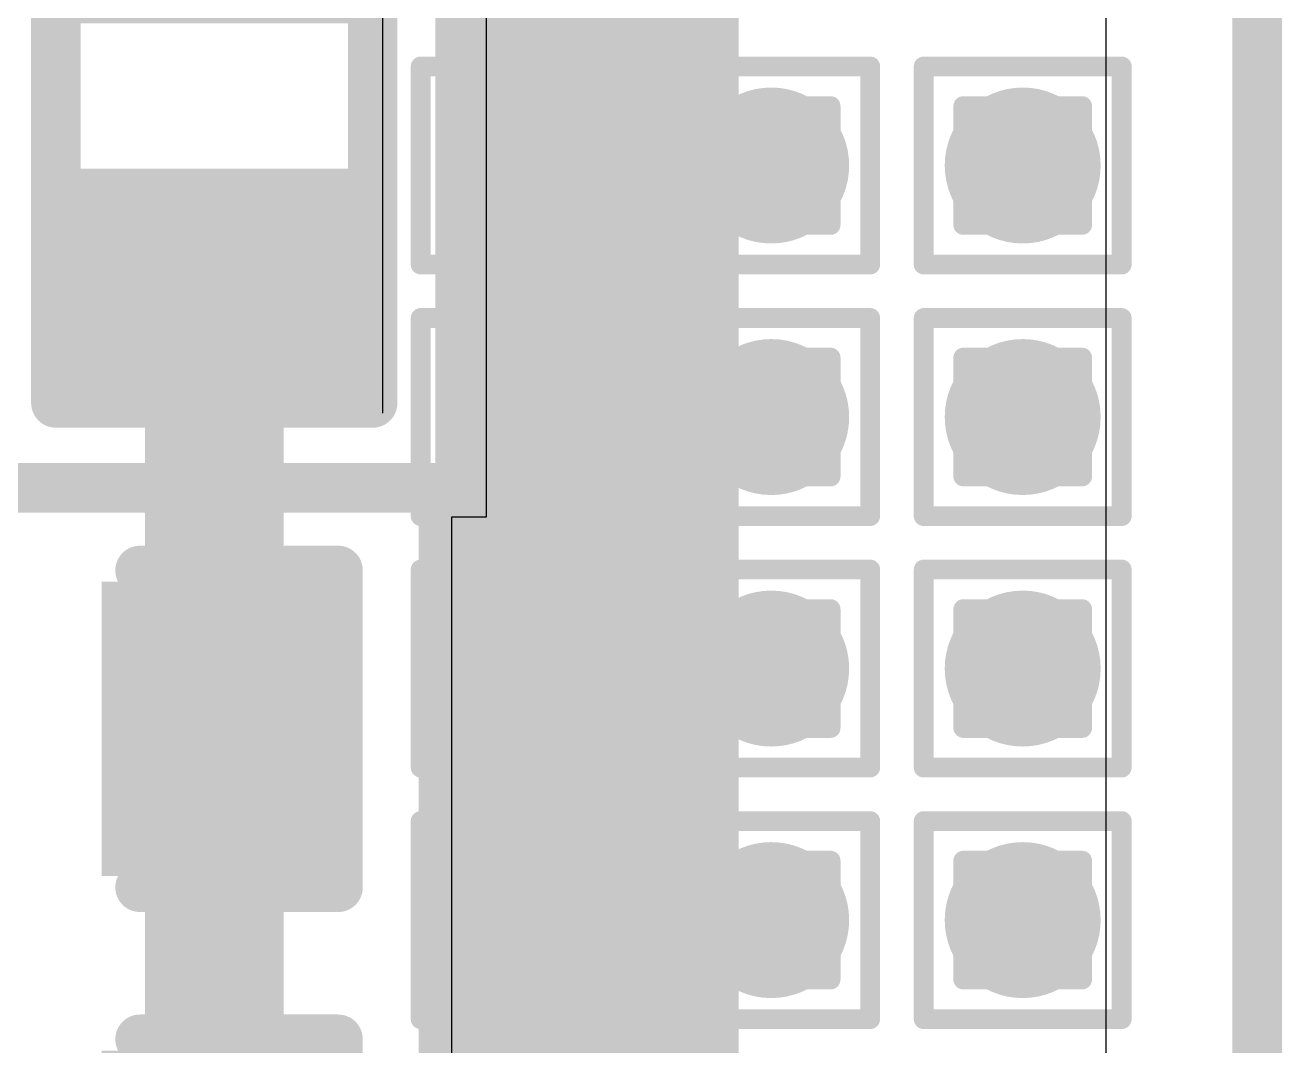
# Model space of a CAD drawing. Header units: inches. Extents: x -12 to 5357, y -8 to 5291.
# Drawn here: x 42.84 to 46.064, y 32.565 to 35.183 of the extents above; entities that cross this region are included whole.
import ezdxf

# ---------------------------------------------------------------- set-up
doc = ezdxf.new("R2010")
doc.units = ezdxf.units.IN
for name, color, linetype in [('Board Outline', 216, 'Continuous'), ('Bottom Layer', 5, 'Continuous'), ('Drill Drawing', 1, 'Continuous'), ('Ground', 16, 'Continuous'), ('Power', 76, 'Continuous'), ('Top Layer', 1, 'Continuous'), ('Top Overlay', 2, 'Continuous'), ('Top Paste', 8, 'Continuous'), ('Top Solder', 216, 'Continuous'), ('Via Holes', 16, 'Continuous')]:
    doc.layers.add(name, color=color, linetype=linetype)

# ---------------------------------------------------------------- blocks, each defined once
blk = doc.blocks.new('R___0402_34')
at = {"layer": 'Top Layer'}
for points in [[(-0.6985, -0.3175), (-0.6985, 0.3175), (-0.2413, 0.3175), (-0.2413, -0.3175)], [(0.2413, -0.3175), (0.2413, 0.3175), (0.6985, 0.3175), (0.6985, -0.3175)]]:
    blk.add_hatch(color=1, dxfattribs=at).paths.add_polyline_path(points)
at = {"layer": 'Top Paste'}
for points in [[(-0.6985, -0.3175), (-0.6985, 0.3175), (-0.2413, 0.3175), (-0.2413, -0.3175)], [(0.2413, -0.3175), (0.2413, 0.3175), (0.6985, 0.3175), (0.6985, -0.3175)]]:
    blk.add_hatch(color=8, dxfattribs=at).paths.add_polyline_path(points)
at = {"layer": 'Top Solder'}
for points in [[(-0.7535, -0.3725), (-0.7535, 0.3725), (-0.1863, 0.3725), (-0.1863, -0.3725)], [(0.1863, -0.3725), (0.1863, 0.3725), (0.7535, 0.3725), (0.7535, -0.3725)]]:
    blk.add_hatch(color=216, dxfattribs=at).paths.add_polyline_path(points)
at = {"layer": 'Top Overlay'}
for points, const_width in [([(-0.7874, 0.4064), (0.7874, 0.4064)], 0.127), ([(-0.7874, 0.4064), (-0.7874, -0.4064)], 0.127), ([(0.7874, 0.4064), (0.7874, -0.4064)], 0.127), ([(-0.7874, -0.4064), (0.7874, -0.4064)], 0.127), ([(-0.8128, -0.4318), (0.8128, -0.4318)], 0.00323)]:
    blk.add_lwpolyline(points, dxfattribs=dict(at, const_width=const_width))
for points, const_width in [([(-0.8191, 0.4064, 1), (-0.7556, 0.4064, 1)], 0.0635), ([(-0.8191, 0.4064, 1), (-0.7556, 0.4064, 1)], 0.0635), ([(0.7556, 0.4064, 1), (0.8191, 0.4064, 1)], 0.0635), ([(0.7556, 0.4064, 1), (0.8191, 0.4064, 1)], 0.0635), ([(-0.8191, -0.4064, 1), (-0.7556, -0.4064, 1)], 0.0635), ([(-0.8191, -0.4064, 1), (-0.7556, -0.4064, 1)], 0.0635), ([(0.7556, -0.4064, 1), (0.8191, -0.4064, 1)], 0.0635), ([(0.7556, -0.4064, 1), (0.8191, -0.4064, 1)], 0.0635), ([(-0.8136, -0.4318, 1), (-0.812, -0.4318, 1)], 0.00161), ([(0.812, -0.4318, 1), (0.8136, -0.4318, 1)], 0.00161)]:
    blk.add_lwpolyline(points, format="xyb", close=True, dxfattribs=dict(at, const_width=const_width))
blk = doc.blocks.new('C___0402_92')
at = {"layer": 'Top Layer'}
for points in [[(-0.6985, -0.3175), (-0.6985, 0.3175), (-0.2413, 0.3175), (-0.2413, -0.3175)], [(0.2413, -0.3175), (0.2413, 0.3175), (0.6985, 0.3175), (0.6985, -0.3175)]]:
    blk.add_hatch(color=1, dxfattribs=at).paths.add_polyline_path(points)
at = {"layer": 'Top Paste'}
for points in [[(-0.6985, -0.3175), (-0.6985, 0.3175), (-0.2413, 0.3175), (-0.2413, -0.3175)], [(0.2413, -0.3175), (0.2413, 0.3175), (0.6985, 0.3175), (0.6985, -0.3175)]]:
    blk.add_hatch(color=8, dxfattribs=at).paths.add_polyline_path(points)
at = {"layer": 'Top Solder'}
for points in [[(-0.7585, -0.3775), (-0.7585, 0.3775), (-0.1813, 0.3775), (-0.1813, -0.3775)], [(0.1813, -0.3775), (0.1813, 0.3775), (0.7585, 0.3775), (0.7585, -0.3775)]]:
    blk.add_hatch(color=216, dxfattribs=at).paths.add_polyline_path(points)
at = {"layer": 'Top Overlay', "const_width": 0.127}
for points in [[(-0.7874, -0.4064), (-0.7874, 0.4064)], [(-0.7874, 0.4064), (-0.2794, 0.4064)], [(0.2794, 0.4064), (0.7874, 0.4064)], [(0.7874, -0.4064), (0.7874, 0.4064)], [(-0.7874, -0.4064), (-0.2794, -0.4064)], [(0.2794, -0.4064), (0.7874, -0.4064)]]:
    blk.add_lwpolyline(points, dxfattribs=at)
at = {"layer": 'Top Overlay', "const_width": 0.0635}
for points in [[(-0.8191, 0.4064, 1), (-0.7556, 0.4064, 1)], [(-0.8191, 0.4064, 1), (-0.7556, 0.4064, 1)], [(-0.3111, 0.4064, 1), (-0.2477, 0.4064, 1)], [(0.2477, 0.4064, 1), (0.3111, 0.4064, 1)], [(0.7556, 0.4064, 1), (0.8191, 0.4064, 1)], [(0.7556, 0.4064, 1), (0.8191, 0.4064, 1)], [(-0.8191, -0.4064, 1), (-0.7556, -0.4064, 1)], [(-0.8191, -0.4064, 1), (-0.7556, -0.4064, 1)], [(-0.3111, -0.4064, 1), (-0.2477, -0.4064, 1)], [(0.2477, -0.4064, 1), (0.3111, -0.4064, 1)], [(0.7556, -0.4064, 1), (0.8191, -0.4064, 1)], [(0.7556, -0.4064, 1), (0.8191, -0.4064, 1)]]:
    blk.add_lwpolyline(points, format="xyb", close=True, dxfattribs=at)
blk = doc.blocks.new('C___0402_96')
at = {"layer": 'Top Layer'}
for points in [[(-0.6985, -0.3175), (-0.6985, 0.3175), (-0.2413, 0.3175), (-0.2413, -0.3175)], [(0.2413, -0.3175), (0.2413, 0.3175), (0.6985, 0.3175), (0.6985, -0.3175)]]:
    blk.add_hatch(color=1, dxfattribs=at).paths.add_polyline_path(points)
at = {"layer": 'Top Paste'}
for points in [[(-0.6985, -0.3175), (-0.6985, 0.3175), (-0.2413, 0.3175), (-0.2413, -0.3175)], [(0.2413, -0.3175), (0.2413, 0.3175), (0.6985, 0.3175), (0.6985, -0.3175)]]:
    blk.add_hatch(color=8, dxfattribs=at).paths.add_polyline_path(points)
at = {"layer": 'Top Solder'}
for points in [[(-0.7585, -0.3775), (-0.7585, 0.3775), (-0.1813, 0.3775), (-0.1813, -0.3775)], [(0.1813, -0.3775), (0.1813, 0.3775), (0.7585, 0.3775), (0.7585, -0.3775)]]:
    blk.add_hatch(color=216, dxfattribs=at).paths.add_polyline_path(points)
at = {"layer": 'Top Overlay', "const_width": 0.127}
for points in [[(-0.7874, -0.4064), (-0.7874, 0.4064)], [(-0.7874, 0.4064), (-0.2794, 0.4064)], [(0.2794, 0.4064), (0.7874, 0.4064)], [(0.7874, -0.4064), (0.7874, 0.4064)], [(-0.7874, -0.4064), (-0.2794, -0.4064)], [(0.2794, -0.4064), (0.7874, -0.4064)]]:
    blk.add_lwpolyline(points, dxfattribs=at)
at = {"layer": 'Top Overlay', "const_width": 0.0635}
for points in [[(-0.8191, 0.4064, 1), (-0.7556, 0.4064, 1)], [(-0.8191, 0.4064, 1), (-0.7556, 0.4064, 1)], [(-0.3111, 0.4064, 1), (-0.2477, 0.4064, 1)], [(0.2477, 0.4064, 1), (0.3112, 0.4064, 1)], [(0.7556, 0.4064, 1), (0.8191, 0.4064, 1)], [(0.7556, 0.4064, 1), (0.8191, 0.4064, 1)], [(-0.8191, -0.4064, 1), (-0.7556, -0.4064, 1)], [(-0.8191, -0.4064, 1), (-0.7556, -0.4064, 1)], [(-0.3111, -0.4064, 1), (-0.2477, -0.4064, 1)], [(0.2477, -0.4064, 1), (0.3112, -0.4064, 1)], [(0.7556, -0.4064, 1), (0.8191, -0.4064, 1)], [(0.7556, -0.4064, 1), (0.8191, -0.4064, 1)]]:
    blk.add_lwpolyline(points, format="xyb", close=True, dxfattribs=at)

msp = doc.modelspace()

# ---------------------------------------------------------------- hatches: boundary and pattern name
at = {"layer": 'Bottom Layer'}
h = msp.add_hatch(color=5, dxfattribs=at)
edge = h.paths.add_edge_path()
edge.add_arc((44.1084, 34.8234), 0.2, 0, 360)
h = msp.add_hatch(color=5, dxfattribs=at)
edge = h.paths.add_edge_path()
edge.add_arc((44.7536, 34.8234), 0.2, 0, 360)
h = msp.add_hatch(color=5, dxfattribs=at)
edge = h.paths.add_edge_path()
edge.add_arc((45.3988, 34.8234), 0.2, 0, 360)
h = msp.add_hatch(color=5, dxfattribs=at)
edge = h.paths.add_edge_path()
edge.add_arc((44.1084, 34.1782), 0.2, 0, 360)
h = msp.add_hatch(color=5, dxfattribs=at)
edge = h.paths.add_edge_path()
edge.add_arc((44.7536, 34.1782), 0.2, 0, 360)
h = msp.add_hatch(color=5, dxfattribs=at)
edge = h.paths.add_edge_path()
edge.add_arc((45.3988, 34.1782), 0.2, 0, 360)
h = msp.add_hatch(color=5, dxfattribs=at)
edge = h.paths.add_edge_path()
edge.add_arc((44.1084, 33.5331), 0.2, 0, 360)
h = msp.add_hatch(color=5, dxfattribs=at)
edge = h.paths.add_edge_path()
edge.add_arc((44.7536, 33.5331), 0.2, 0, 360)
h = msp.add_hatch(color=5, dxfattribs=at)
edge = h.paths.add_edge_path()
edge.add_arc((45.3988, 33.5331), 0.2, 0, 360)
h = msp.add_hatch(color=5, dxfattribs=at)
edge = h.paths.add_edge_path()
edge.add_arc((44.1084, 32.8879), 0.2, 0, 360)
h = msp.add_hatch(color=5, dxfattribs=at)
edge = h.paths.add_edge_path()
edge.add_arc((44.7536, 32.8879), 0.2, 0, 360)
h = msp.add_hatch(color=5, dxfattribs=at)
edge = h.paths.add_edge_path()
edge.add_arc((45.3988, 32.8879), 0.2, 0, 360)
at = {"layer": 'Ground'}
h = msp.add_hatch(color=16, dxfattribs=at)
edge = h.paths.add_edge_path()
edge.add_arc((44.1084, 34.8234), 0.2, 0, 360)
h = msp.add_hatch(color=16, dxfattribs=at)
edge = h.paths.add_edge_path()
edge.add_arc((44.7536, 34.8234), 0.2, 0, 360)
h = msp.add_hatch(color=16, dxfattribs=at)
edge = h.paths.add_edge_path()
edge.add_arc((45.3988, 34.8234), 0.2, 0, 360)
h = msp.add_hatch(color=16, dxfattribs=at)
edge = h.paths.add_edge_path()
edge.add_arc((44.1084, 34.1782), 0.2, 0, 360)
h = msp.add_hatch(color=16, dxfattribs=at)
edge = h.paths.add_edge_path()
edge.add_arc((44.7536, 34.1782), 0.2, 0, 360)
h = msp.add_hatch(color=16, dxfattribs=at)
edge = h.paths.add_edge_path()
edge.add_arc((45.3988, 34.1782), 0.2, 0, 360)
h = msp.add_hatch(color=16, dxfattribs=at)
edge = h.paths.add_edge_path()
edge.add_arc((44.1084, 33.5331), 0.2, 0, 360)
h = msp.add_hatch(color=16, dxfattribs=at)
edge = h.paths.add_edge_path()
edge.add_arc((44.7536, 33.5331), 0.2, 0, 360)
h = msp.add_hatch(color=16, dxfattribs=at)
edge = h.paths.add_edge_path()
edge.add_arc((45.3988, 33.5331), 0.2, 0, 360)
h = msp.add_hatch(color=16, dxfattribs=at)
edge = h.paths.add_edge_path()
edge.add_arc((44.1084, 32.8879), 0.2, 0, 360)
h = msp.add_hatch(color=16, dxfattribs=at)
edge = h.paths.add_edge_path()
edge.add_arc((44.7536, 32.8879), 0.2, 0, 360)
h = msp.add_hatch(color=16, dxfattribs=at)
edge = h.paths.add_edge_path()
edge.add_arc((45.3988, 32.8879), 0.2, 0, 360)
at = {"layer": 'Power'}
h = msp.add_hatch(color=76, dxfattribs=at)
edge = h.paths.add_edge_path()
edge.add_arc((44.1084, 34.8234), 0.2, 0, 360)
h = msp.add_hatch(color=76, dxfattribs=at)
edge = h.paths.add_edge_path()
edge.add_arc((44.7536, 34.8234), 0.2, 0, 360)
h = msp.add_hatch(color=76, dxfattribs=at)
edge = h.paths.add_edge_path()
edge.add_arc((45.3988, 34.8234), 0.2, 0, 360)
h = msp.add_hatch(color=76, dxfattribs=at)
edge = h.paths.add_edge_path()
edge.add_arc((44.1084, 34.1782), 0.2, 0, 360)
h = msp.add_hatch(color=76, dxfattribs=at)
edge = h.paths.add_edge_path()
edge.add_arc((44.7536, 34.1782), 0.2, 0, 360)
h = msp.add_hatch(color=76, dxfattribs=at)
edge = h.paths.add_edge_path()
edge.add_arc((45.3988, 34.1782), 0.2, 0, 360)
h = msp.add_hatch(color=76, dxfattribs=at)
edge = h.paths.add_edge_path()
edge.add_arc((44.1084, 33.5331), 0.2, 0, 360)
h = msp.add_hatch(color=76, dxfattribs=at)
edge = h.paths.add_edge_path()
edge.add_arc((44.7536, 33.5331), 0.2, 0, 360)
h = msp.add_hatch(color=76, dxfattribs=at)
edge = h.paths.add_edge_path()
edge.add_arc((45.3988, 33.5331), 0.2, 0, 360)
h = msp.add_hatch(color=76, dxfattribs=at)
edge = h.paths.add_edge_path()
edge.add_arc((44.1084, 32.8879), 0.2, 0, 360)
h = msp.add_hatch(color=76, dxfattribs=at)
edge = h.paths.add_edge_path()
edge.add_arc((44.7536, 32.8879), 0.2, 0, 360)
h = msp.add_hatch(color=76, dxfattribs=at)
edge = h.paths.add_edge_path()
edge.add_arc((45.3988, 32.8879), 0.2, 0, 360)
at = {"layer": 'Top Layer'}
msp.add_hatch(color=1, dxfattribs=at).paths.add_polyline_path([(44.6702, 36.2785), (43.8916, 36.2785), (43.8916, 29.2862), (44.6702, 29.2862)])
h = msp.add_hatch(color=1, dxfattribs=at)
edge = h.paths.add_edge_path()
edge.add_arc((44.1084, 34.8234), 0.2, 0, 360)
h = msp.add_hatch(color=1, dxfattribs=at)
edge = h.paths.add_edge_path()
edge.add_arc((44.7536, 34.8234), 0.2, 0, 360)
h = msp.add_hatch(color=1, dxfattribs=at)
edge = h.paths.add_edge_path()
edge.add_arc((45.3988, 34.8234), 0.2, 0, 360)
h = msp.add_hatch(color=1, dxfattribs=at)
edge = h.paths.add_edge_path()
edge.add_arc((44.1084, 34.1782), 0.2, 0, 360)
h = msp.add_hatch(color=1, dxfattribs=at)
edge = h.paths.add_edge_path()
edge.add_arc((44.7536, 34.1782), 0.2, 0, 360)
h = msp.add_hatch(color=1, dxfattribs=at)
edge = h.paths.add_edge_path()
edge.add_arc((45.3988, 34.1782), 0.2, 0, 360)
h = msp.add_hatch(color=1, dxfattribs=at)
edge = h.paths.add_edge_path()
edge.add_arc((44.1084, 33.5331), 0.2, 0, 360)
h = msp.add_hatch(color=1, dxfattribs=at)
edge = h.paths.add_edge_path()
edge.add_arc((44.7536, 33.5331), 0.2, 0, 360)
h = msp.add_hatch(color=1, dxfattribs=at)
edge = h.paths.add_edge_path()
edge.add_arc((45.3988, 33.5331), 0.2, 0, 360)
h = msp.add_hatch(color=1, dxfattribs=at)
edge = h.paths.add_edge_path()
edge.add_arc((44.1084, 32.8879), 0.2, 0, 360)
h = msp.add_hatch(color=1, dxfattribs=at)
edge = h.paths.add_edge_path()
edge.add_arc((44.7536, 32.8879), 0.2, 0, 360)
h = msp.add_hatch(color=1, dxfattribs=at)
edge = h.paths.add_edge_path()
edge.add_arc((45.3988, 32.8879), 0.2, 0, 360)
at = {"layer": 'Via Holes'}
h = msp.add_hatch(color=7, dxfattribs=at)
edge = h.paths.add_edge_path()
edge.add_arc((44.1084, 34.8234), 0.1, 0, 360)
h = msp.add_hatch(color=7, dxfattribs=at)
edge = h.paths.add_edge_path()
edge.add_arc((44.7536, 34.8234), 0.1, 0, 360)
h = msp.add_hatch(color=7, dxfattribs=at)
edge = h.paths.add_edge_path()
edge.add_arc((45.3988, 34.8234), 0.1, 0, 360)
h = msp.add_hatch(color=7, dxfattribs=at)
edge = h.paths.add_edge_path()
edge.add_arc((44.1084, 34.1782), 0.1, 0, 360)
h = msp.add_hatch(color=7, dxfattribs=at)
edge = h.paths.add_edge_path()
edge.add_arc((44.7536, 34.1782), 0.1, 0, 360)
h = msp.add_hatch(color=7, dxfattribs=at)
edge = h.paths.add_edge_path()
edge.add_arc((45.3988, 34.1782), 0.1, 0, 360)
h = msp.add_hatch(color=7, dxfattribs=at)
edge = h.paths.add_edge_path()
edge.add_arc((44.1084, 33.5331), 0.1, 0, 360)
h = msp.add_hatch(color=7, dxfattribs=at)
edge = h.paths.add_edge_path()
edge.add_arc((44.7536, 33.5331), 0.1, 0, 360)
h = msp.add_hatch(color=7, dxfattribs=at)
edge = h.paths.add_edge_path()
edge.add_arc((45.3988, 33.5331), 0.1, 0, 360)
h = msp.add_hatch(color=7, dxfattribs=at)
edge = h.paths.add_edge_path()
edge.add_arc((44.1084, 32.8879), 0.1, 0, 360)
h = msp.add_hatch(color=7, dxfattribs=at)
edge = h.paths.add_edge_path()
edge.add_arc((44.7536, 32.8879), 0.1, 0, 360)
h = msp.add_hatch(color=7, dxfattribs=at)
edge = h.paths.add_edge_path()
edge.add_arc((45.3988, 32.8879), 0.1, 0, 360)

# ---------------------------------------------------------------- linework, layer by layer
at = {"layer": 'Board Outline', "const_width": 0.127}
msp.add_lwpolyline([(46.0001, -1.4599), (46.0001, 55.438)], dxfattribs=at)
at = {"layer": 'Bottom Layer'}
msp.add_line((45.6117, 38.3106), (45.6117, 23.3565), dxfattribs=at)
at = {"layer": 'Drill Drawing', "const_width": 0.0508}
for points in [[(43.8544, 35.0774), (44.3624, 35.0774)], [(43.8544, 34.5694), (43.8544, 35.0774)], [(44.3624, 34.5694), (44.3624, 35.0774)], [(44.4996, 35.0774), (45.0076, 35.0774)], [(44.4996, 34.5694), (44.4996, 35.0774)], [(45.0076, 34.5694), (45.0076, 35.0774)], [(45.1448, 35.0774), (45.6528, 35.0774)], [(45.1448, 34.5694), (45.1448, 35.0774)], [(45.6528, 34.5694), (45.6528, 35.0774)], [(43.956, 34.9758), (44.2608, 34.9758)], [(43.956, 34.671), (43.956, 34.9758)], [(44.2608, 34.671), (44.2608, 34.9758)], [(44.6012, 34.9758), (44.906, 34.9758)], [(44.6012, 34.671), (44.6012, 34.9758)], [(44.906, 34.671), (44.906, 34.9758)], [(45.2464, 34.9758), (45.5512, 34.9758)], [(45.2464, 34.671), (45.2464, 34.9758)], [(45.5512, 34.671), (45.5512, 34.9758)], [(43.956, 34.671), (44.2608, 34.671)], [(44.6012, 34.671), (44.906, 34.671)], [(45.2464, 34.671), (45.5512, 34.671)], [(43.8544, 34.5694), (44.3624, 34.5694)], [(44.4996, 34.5694), (45.0076, 34.5694)], [(45.1448, 34.5694), (45.6528, 34.5694)], [(43.8544, 34.4322), (44.3624, 34.4322)], [(43.8544, 33.9242), (43.8544, 34.4322)], [(44.3624, 33.9242), (44.3624, 34.4322)], [(44.4996, 34.4322), (45.0076, 34.4322)], [(44.4996, 33.9242), (44.4996, 34.4322)], [(45.0076, 33.9242), (45.0076, 34.4322)], [(45.1448, 34.4322), (45.6528, 34.4322)], [(45.1448, 33.9242), (45.1448, 34.4322)], [(45.6528, 33.9242), (45.6528, 34.4322)], [(43.956, 34.3306), (44.2608, 34.3306)], [(43.956, 34.0258), (43.956, 34.3306)], [(44.2608, 34.0258), (44.2608, 34.3306)], [(44.6012, 34.3306), (44.906, 34.3306)], [(44.6012, 34.0258), (44.6012, 34.3306)], [(44.906, 34.0258), (44.906, 34.3306)], [(45.2464, 34.3306), (45.5512, 34.3306)], [(45.2464, 34.0258), (45.2464, 34.3306)], [(45.5512, 34.0258), (45.5512, 34.3306)], [(43.956, 34.0258), (44.2608, 34.0258)], [(44.6012, 34.0258), (44.906, 34.0258)], [(45.2464, 34.0258), (45.5512, 34.0258)], [(43.8544, 33.9242), (44.3624, 33.9242)], [(44.4996, 33.9242), (45.0076, 33.9242)], [(45.1448, 33.9242), (45.6528, 33.9242)], [(43.8544, 33.7871), (44.3624, 33.7871)], [(43.8544, 33.2791), (43.8544, 33.7871)], [(44.3624, 33.2791), (44.3624, 33.7871)], [(44.4996, 33.7871), (45.0076, 33.7871)], [(44.4996, 33.2791), (44.4996, 33.7871)], [(45.0076, 33.2791), (45.0076, 33.7871)], [(45.1448, 33.7871), (45.6528, 33.7871)], [(45.1448, 33.2791), (45.1448, 33.7871)], [(45.6528, 33.2791), (45.6528, 33.7871)], [(43.956, 33.6855), (44.2608, 33.6855)], [(43.956, 33.3807), (43.956, 33.6855)], [(44.2608, 33.3807), (44.2608, 33.6855)], [(44.6012, 33.6855), (44.906, 33.6855)], [(44.6012, 33.3807), (44.6012, 33.6855)], [(44.906, 33.3807), (44.906, 33.6855)], [(45.2464, 33.6855), (45.5512, 33.6855)], [(45.2464, 33.3807), (45.2464, 33.6855)], [(45.5512, 33.3807), (45.5512, 33.6855)], [(43.956, 33.3807), (44.2608, 33.3807)], [(44.6012, 33.3807), (44.906, 33.3807)], [(45.2464, 33.3807), (45.5512, 33.3807)], [(43.8544, 33.2791), (44.3624, 33.2791)], [(44.4996, 33.2791), (45.0076, 33.2791)], [(45.1448, 33.2791), (45.6528, 33.2791)], [(43.8544, 33.1419), (44.3624, 33.1419)], [(43.8544, 32.6339), (43.8544, 33.1419)], [(44.3624, 32.6339), (44.3624, 33.1419)], [(44.4996, 33.1419), (45.0076, 33.1419)], [(44.4996, 32.6339), (44.4996, 33.1419)], [(45.0076, 32.6339), (45.0076, 33.1419)], [(45.1448, 33.1419), (45.6528, 33.1419)], [(45.1448, 32.6339), (45.1448, 33.1419)], [(45.6528, 32.6339), (45.6528, 33.1419)], [(43.956, 33.0403), (44.2608, 33.0403)], [(43.956, 32.7355), (43.956, 33.0403)], [(44.2608, 32.7355), (44.2608, 33.0403)], [(44.6012, 33.0403), (44.906, 33.0403)], [(44.6012, 32.7355), (44.6012, 33.0403)], [(44.906, 32.7355), (44.906, 33.0403)], [(45.2464, 33.0403), (45.5512, 33.0403)], [(45.2464, 32.7355), (45.2464, 33.0403)], [(45.5512, 32.7355), (45.5512, 33.0403)], [(43.956, 32.7355), (44.2608, 32.7355)], [(44.6012, 32.7355), (44.906, 32.7355)], [(45.2464, 32.7355), (45.5512, 32.7355)], [(43.8544, 32.6339), (44.3624, 32.6339)], [(44.4996, 32.6339), (45.0076, 32.6339)], [(45.1448, 32.6339), (45.6528, 32.6339)]]:
    msp.add_lwpolyline(points, dxfattribs=at)
at = {"layer": 'Drill Drawing', "const_width": 0.0254}
for points in [[(43.8417, 35.0774, 1), (43.8671, 35.0774, 1)], [(43.8417, 35.0774, 1), (43.8671, 35.0774, 1)], [(44.3497, 35.0774, 1), (44.3751, 35.0774, 1)], [(44.3497, 35.0774, 1), (44.3751, 35.0774, 1)], [(44.4869, 35.0774, 1), (44.5123, 35.0774, 1)], [(44.4869, 35.0774, 1), (44.5123, 35.0774, 1)], [(44.9949, 35.0774, 1), (45.0203, 35.0774, 1)], [(44.9949, 35.0774, 1), (45.0203, 35.0774, 1)], [(45.1321, 35.0774, 1), (45.1575, 35.0774, 1)], [(45.1321, 35.0774, 1), (45.1575, 35.0774, 1)], [(45.6401, 35.0774, 1), (45.6655, 35.0774, 1)], [(45.6401, 35.0774, 1), (45.6655, 35.0774, 1)], [(43.9433, 34.9758, 1), (43.9687, 34.9758, 1)], [(43.9433, 34.9758, 1), (43.9687, 34.9758, 1)], [(44.2481, 34.9758, 1), (44.2735, 34.9758, 1)], [(44.2481, 34.9758, 1), (44.2735, 34.9758, 1)], [(44.5885, 34.9758, 1), (44.6139, 34.9758, 1)], [(44.5885, 34.9758, 1), (44.6139, 34.9758, 1)], [(44.8933, 34.9758, 1), (44.9187, 34.9758, 1)], [(44.8933, 34.9758, 1), (44.9187, 34.9758, 1)], [(45.2337, 34.9758, 1), (45.2591, 34.9758, 1)], [(45.2337, 34.9758, 1), (45.2591, 34.9758, 1)], [(45.5385, 34.9758, 1), (45.5639, 34.9758, 1)], [(45.5385, 34.9758, 1), (45.5639, 34.9758, 1)], [(43.9433, 34.671, 1), (43.9687, 34.671, 1)], [(43.9433, 34.671, 1), (43.9687, 34.671, 1)], [(44.2481, 34.671, 1), (44.2735, 34.671, 1)], [(44.2481, 34.671, 1), (44.2735, 34.671, 1)], [(44.5885, 34.671, 1), (44.6139, 34.671, 1)], [(44.5885, 34.671, 1), (44.6139, 34.671, 1)], [(44.8933, 34.671, 1), (44.9187, 34.671, 1)], [(44.8933, 34.671, 1), (44.9187, 34.671, 1)], [(45.2337, 34.671, 1), (45.2591, 34.671, 1)], [(45.2337, 34.671, 1), (45.2591, 34.671, 1)], [(45.5385, 34.671, 1), (45.5639, 34.671, 1)], [(45.5385, 34.671, 1), (45.5639, 34.671, 1)], [(43.8417, 34.5694, 1), (43.8671, 34.5694, 1)], [(43.8417, 34.5694, 1), (43.8671, 34.5694, 1)], [(44.3497, 34.5694, 1), (44.3751, 34.5694, 1)], [(44.3497, 34.5694, 1), (44.3751, 34.5694, 1)], [(44.4869, 34.5694, 1), (44.5123, 34.5694, 1)], [(44.4869, 34.5694, 1), (44.5123, 34.5694, 1)], [(44.9949, 34.5694, 1), (45.0203, 34.5694, 1)], [(44.9949, 34.5694, 1), (45.0203, 34.5694, 1)], [(45.1321, 34.5694, 1), (45.1575, 34.5694, 1)], [(45.1321, 34.5694, 1), (45.1575, 34.5694, 1)], [(45.6401, 34.5694, 1), (45.6655, 34.5694, 1)], [(45.6401, 34.5694, 1), (45.6655, 34.5694, 1)], [(43.8417, 34.4322, 1), (43.8671, 34.4322, 1)], [(43.8417, 34.4322, 1), (43.8671, 34.4322, 1)], [(44.3497, 34.4322, 1), (44.3751, 34.4322, 1)], [(44.3497, 34.4322, 1), (44.3751, 34.4322, 1)], [(44.4869, 34.4322, 1), (44.5123, 34.4322, 1)], [(44.4869, 34.4322, 1), (44.5123, 34.4322, 1)], [(44.9949, 34.4322, 1), (45.0203, 34.4322, 1)], [(44.9949, 34.4322, 1), (45.0203, 34.4322, 1)], [(45.1321, 34.4322, 1), (45.1575, 34.4322, 1)], [(45.1321, 34.4322, 1), (45.1575, 34.4322, 1)], [(45.6401, 34.4322, 1), (45.6655, 34.4322, 1)], [(45.6401, 34.4322, 1), (45.6655, 34.4322, 1)], [(43.9433, 34.3306, 1), (43.9687, 34.3306, 1)], [(43.9433, 34.3306, 1), (43.9687, 34.3306, 1)], [(44.2481, 34.3306, 1), (44.2735, 34.3306, 1)], [(44.2481, 34.3306, 1), (44.2735, 34.3306, 1)], [(44.5885, 34.3306, 1), (44.6139, 34.3306, 1)], [(44.5885, 34.3306, 1), (44.6139, 34.3306, 1)], [(44.8933, 34.3306, 1), (44.9187, 34.3306, 1)], [(44.8933, 34.3306, 1), (44.9187, 34.3306, 1)], [(45.2337, 34.3306, 1), (45.2591, 34.3306, 1)], [(45.2337, 34.3306, 1), (45.2591, 34.3306, 1)], [(45.5385, 34.3306, 1), (45.5639, 34.3306, 1)], [(45.5385, 34.3306, 1), (45.5639, 34.3306, 1)], [(43.9433, 34.0258, 1), (43.9687, 34.0258, 1)], [(43.9433, 34.0258, 1), (43.9687, 34.0258, 1)], [(44.2481, 34.0258, 1), (44.2735, 34.0258, 1)], [(44.2481, 34.0258, 1), (44.2735, 34.0258, 1)], [(44.5885, 34.0258, 1), (44.6139, 34.0258, 1)], [(44.5885, 34.0258, 1), (44.6139, 34.0258, 1)], [(44.8933, 34.0258, 1), (44.9187, 34.0258, 1)], [(44.8933, 34.0258, 1), (44.9187, 34.0258, 1)], [(45.2337, 34.0258, 1), (45.2591, 34.0258, 1)], [(45.2337, 34.0258, 1), (45.2591, 34.0258, 1)], [(45.5385, 34.0258, 1), (45.5639, 34.0258, 1)], [(45.5385, 34.0258, 1), (45.5639, 34.0258, 1)], [(43.8417, 33.9242, 1), (43.8671, 33.9242, 1)], [(43.8417, 33.9242, 1), (43.8671, 33.9242, 1)], [(44.3497, 33.9242, 1), (44.3751, 33.9242, 1)], [(44.3497, 33.9242, 1), (44.3751, 33.9242, 1)], [(44.4869, 33.9242, 1), (44.5123, 33.9242, 1)], [(44.4869, 33.9242, 1), (44.5123, 33.9242, 1)], [(44.9949, 33.9242, 1), (45.0203, 33.9242, 1)], [(44.9949, 33.9242, 1), (45.0203, 33.9242, 1)], [(45.1321, 33.9242, 1), (45.1575, 33.9242, 1)], [(45.1321, 33.9242, 1), (45.1575, 33.9242, 1)], [(45.6401, 33.9242, 1), (45.6655, 33.9242, 1)], [(45.6401, 33.9242, 1), (45.6655, 33.9242, 1)], [(43.8417, 33.7871, 1), (43.8671, 33.7871, 1)], [(43.8417, 33.7871, 1), (43.8671, 33.7871, 1)], [(44.3497, 33.7871, 1), (44.3751, 33.7871, 1)], [(44.3497, 33.7871, 1), (44.3751, 33.7871, 1)], [(44.4869, 33.7871, 1), (44.5123, 33.7871, 1)], [(44.4869, 33.7871, 1), (44.5123, 33.7871, 1)], [(44.9949, 33.7871, 1), (45.0203, 33.7871, 1)], [(44.9949, 33.7871, 1), (45.0203, 33.7871, 1)], [(45.1321, 33.7871, 1), (45.1575, 33.7871, 1)], [(45.1321, 33.7871, 1), (45.1575, 33.7871, 1)], [(45.6401, 33.7871, 1), (45.6655, 33.7871, 1)], [(45.6401, 33.7871, 1), (45.6655, 33.7871, 1)], [(43.9433, 33.6855, 1), (43.9687, 33.6855, 1)], [(43.9433, 33.6855, 1), (43.9687, 33.6855, 1)], [(44.2481, 33.6855, 1), (44.2735, 33.6855, 1)], [(44.2481, 33.6855, 1), (44.2735, 33.6855, 1)], [(44.5885, 33.6855, 1), (44.6139, 33.6855, 1)], [(44.5885, 33.6855, 1), (44.6139, 33.6855, 1)], [(44.8933, 33.6855, 1), (44.9187, 33.6855, 1)], [(44.8933, 33.6855, 1), (44.9187, 33.6855, 1)], [(45.2337, 33.6855, 1), (45.2591, 33.6855, 1)], [(45.2337, 33.6855, 1), (45.2591, 33.6855, 1)], [(45.5385, 33.6855, 1), (45.5639, 33.6855, 1)], [(45.5385, 33.6855, 1), (45.5639, 33.6855, 1)], [(43.9433, 33.3807, 1), (43.9687, 33.3807, 1)], [(43.9433, 33.3807, 1), (43.9687, 33.3807, 1)], [(44.2481, 33.3807, 1), (44.2735, 33.3807, 1)], [(44.2481, 33.3807, 1), (44.2735, 33.3807, 1)], [(44.5885, 33.3807, 1), (44.6139, 33.3807, 1)], [(44.5885, 33.3807, 1), (44.6139, 33.3807, 1)], [(44.8933, 33.3807, 1), (44.9187, 33.3807, 1)], [(44.8933, 33.3807, 1), (44.9187, 33.3807, 1)], [(45.2337, 33.3807, 1), (45.2591, 33.3807, 1)], [(45.2337, 33.3807, 1), (45.2591, 33.3807, 1)], [(45.5385, 33.3807, 1), (45.5639, 33.3807, 1)], [(45.5385, 33.3807, 1), (45.5639, 33.3807, 1)], [(43.8417, 33.2791, 1), (43.8671, 33.2791, 1)], [(43.8417, 33.2791, 1), (43.8671, 33.2791, 1)], [(44.3497, 33.2791, 1), (44.3751, 33.2791, 1)], [(44.3497, 33.2791, 1), (44.3751, 33.2791, 1)], [(44.4869, 33.2791, 1), (44.5123, 33.2791, 1)], [(44.4869, 33.2791, 1), (44.5123, 33.2791, 1)], [(44.9949, 33.2791, 1), (45.0203, 33.2791, 1)], [(44.9949, 33.2791, 1), (45.0203, 33.2791, 1)], [(45.1321, 33.2791, 1), (45.1575, 33.2791, 1)], [(45.1321, 33.2791, 1), (45.1575, 33.2791, 1)], [(45.6401, 33.2791, 1), (45.6655, 33.2791, 1)], [(45.6401, 33.2791, 1), (45.6655, 33.2791, 1)], [(43.8417, 33.1419, 1), (43.8671, 33.1419, 1)], [(43.8417, 33.1419, 1), (43.8671, 33.1419, 1)], [(44.3497, 33.1419, 1), (44.3751, 33.1419, 1)], [(44.3497, 33.1419, 1), (44.3751, 33.1419, 1)], [(44.4869, 33.1419, 1), (44.5123, 33.1419, 1)], [(44.4869, 33.1419, 1), (44.5123, 33.1419, 1)], [(44.9949, 33.1419, 1), (45.0203, 33.1419, 1)], [(44.9949, 33.1419, 1), (45.0203, 33.1419, 1)], [(45.1321, 33.1419, 1), (45.1575, 33.1419, 1)], [(45.1321, 33.1419, 1), (45.1575, 33.1419, 1)], [(45.6401, 33.1419, 1), (45.6655, 33.1419, 1)], [(45.6401, 33.1419, 1), (45.6655, 33.1419, 1)], [(43.9433, 33.0403, 1), (43.9687, 33.0403, 1)], [(43.9433, 33.0403, 1), (43.9687, 33.0403, 1)], [(44.2481, 33.0403, 1), (44.2735, 33.0403, 1)], [(44.2481, 33.0403, 1), (44.2735, 33.0403, 1)], [(44.5885, 33.0403, 1), (44.6139, 33.0403, 1)], [(44.5885, 33.0403, 1), (44.6139, 33.0403, 1)], [(44.8933, 33.0403, 1), (44.9187, 33.0403, 1)], [(44.8933, 33.0403, 1), (44.9187, 33.0403, 1)], [(45.2337, 33.0403, 1), (45.2591, 33.0403, 1)], [(45.2337, 33.0403, 1), (45.2591, 33.0403, 1)], [(45.5385, 33.0403, 1), (45.5639, 33.0403, 1)], [(45.5385, 33.0403, 1), (45.5639, 33.0403, 1)], [(43.9433, 32.7355, 1), (43.9687, 32.7355, 1)], [(43.9433, 32.7355, 1), (43.9687, 32.7355, 1)], [(44.2481, 32.7355, 1), (44.2735, 32.7355, 1)], [(44.2481, 32.7355, 1), (44.2735, 32.7355, 1)], [(44.5885, 32.7355, 1), (44.6139, 32.7355, 1)], [(44.5885, 32.7355, 1), (44.6139, 32.7355, 1)], [(44.8933, 32.7355, 1), (44.9187, 32.7355, 1)], [(44.8933, 32.7355, 1), (44.9187, 32.7355, 1)], [(45.2337, 32.7355, 1), (45.2591, 32.7355, 1)], [(45.2337, 32.7355, 1), (45.2591, 32.7355, 1)], [(45.5385, 32.7355, 1), (45.5639, 32.7355, 1)], [(45.5385, 32.7355, 1), (45.5639, 32.7355, 1)], [(43.8417, 32.6339, 1), (43.8671, 32.6339, 1)], [(43.8417, 32.6339, 1), (43.8671, 32.6339, 1)], [(44.3497, 32.6339, 1), (44.3751, 32.6339, 1)], [(44.3497, 32.6339, 1), (44.3751, 32.6339, 1)], [(44.4869, 32.6339, 1), (44.5123, 32.6339, 1)], [(44.4869, 32.6339, 1), (44.5123, 32.6339, 1)], [(44.9949, 32.6339, 1), (45.0203, 32.6339, 1)], [(44.9949, 32.6339, 1), (45.0203, 32.6339, 1)], [(45.1321, 32.6339, 1), (45.1575, 32.6339, 1)], [(45.1321, 32.6339, 1), (45.1575, 32.6339, 1)], [(45.6401, 32.6339, 1), (45.6655, 32.6339, 1)], [(45.6401, 32.6339, 1), (45.6655, 32.6339, 1)]]:
    msp.add_lwpolyline(points, format="xyb", close=True, dxfattribs=at)
at = {"layer": 'Ground'}
msp.add_line((45.6117, 38.3106), (45.6117, 23.3565), dxfattribs=at)
at = {"layer": 'Top Layer'}
for p, q in [((45.6117, 38.3106), (45.6117, 23.3565)), ((44.0235, 34.8621), (44.0235, 36.0813)), ((44.0235, 33.9223), (44.0235, 34.8621)), ((43.9346, 32.6799), (43.9346, 33.9223)), ((43.9346, 33.9223), (44.0235, 33.9223)), ((43.9346, 31.4774), (43.9346, 32.6799))]:
    msp.add_line(p, q, dxfattribs=at)
at = {"layer": 'Top Layer', "const_width": 0.3551}
for points in [[(43.325, 33.3784), (43.325, 34.5319)], [(43.325, 32.1759), (43.325, 33.3784)]]:
    msp.add_lwpolyline(points, dxfattribs=at)
at = {"layer": 'Top Layer', "const_width": 0.1776}
for points in [[(43.2362, 34.5319, 1), (43.4138, 34.5319, 1)], [(43.2362, 33.3784, 1), (43.4138, 33.3784, 1)], [(43.2362, 33.3784, 1), (43.4138, 33.3784, 1)]]:
    msp.add_lwpolyline(points, format="xyb", close=True, dxfattribs=at)
at = {"layer": 'Top Overlay', "const_width": 0.127}
for points in [[(41.3207, 33.9965), (43.9126, 33.9965)], [(43.9126, 31.4054), (43.9126, 33.9965)]]:
    msp.add_lwpolyline(points, dxfattribs=at)
at = {"layer": 'Top Overlay', "const_width": 0.0635}
msp.add_lwpolyline([(43.8808, 33.9965, 1), (43.9443, 33.9965, 1)], format="xyb", close=True, dxfattribs=at)
msp.add_lwpolyline([(43.8808, 33.9965, 1), (43.9443, 33.9965, 1)], format="xyb", close=True, dxfattribs=at)

# ---------------------------------------------------------------- block references
at = {"rotation": 90}
msp.add_blockref('R___0402_34', (43.325, 35.0018), dxfattribs=at)
for name, p in [('C___0402_92', (42.8551, 33.3784)), ('C___0402_96', (42.8551, 32.1759))]:
    msp.add_blockref(name, p)

doc.saveas('drawing.dxf')
